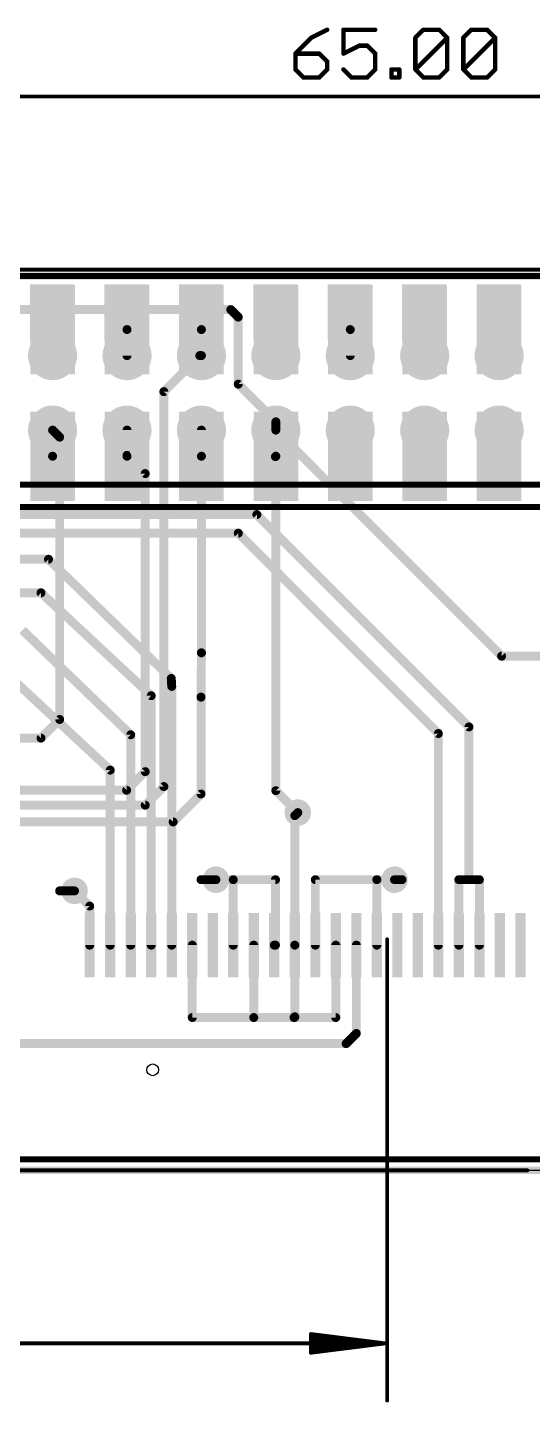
# Model space of a CAD drawing. Extents: x -10.9 to 75.6, y -7.9 to 39.
# Drawn here: x 20.24 to 37.48, y -7.92 to 38.95 of the extents above; entities that cross this region are included whole.
import ezdxf

# ---------------------------------------------------------------- set-up
doc = ezdxf.new("R2010")
doc.units = 0
for name, color, linetype in [('1', 12, 'CONTINUOUS'), ('16', 132, 'CONTINUOUS'), ('17', 110, 'CONTINUOUS'), ('18', 110, 'CONTINUOUS'), ('20', 53, 'CONTINUOUS'), ('21', 40, 'CONTINUOUS'), ('22', 6, 'CONTINUOUS'), ('23', 53, 'CONTINUOUS'), ('32', 253, 'CONTINUOUS'), ('47', 253, 'CONTINUOUS')]:
    doc.layers.add(name, color=color, linetype=linetype)

# ---------------------------------------------------------------- blocks, each defined once
blk = doc.blocks.new('RECT')
blk.add_solid([(-0.5, -0.5), (0.5, -0.5), (-0.5, 0.5), (0.5, 0.5)])
blk = doc.blocks.new('ROUNDP')
at = {"const_width": 0.5}
blk.add_lwpolyline([(0, -0.25, 1), (0, 0.25, 1), (0, -0.25)], format="xyb", dxfattribs=at)
blk = doc.blocks.new('ROUNDV')
at = {"const_width": 0.5}
blk.add_lwpolyline([(0, -0.25, 1), (0, 0.25, 1), (0, -0.25)], format="xyb", dxfattribs=at)

msp = doc.modelspace()

# ---------------------------------------------------------------- linework, layer by layer
at = {"layer": '1'}
for points, const_width in [([(65.278, 30.48), (0, 30.48)], 0.254), ([(7.747, 29.337), (27.178, 29.337)], 0.3048), ([(27.178, 29.337), (27.432, 29.083)], 0.3048), ([(27.432, 29.083), (27.432, 26.797)], 0.3048), ([(24.892, 26.543), (26.119, 27.77)], 0.3048), ([(26.119, 27.77), (26.1754, 27.77)], 0.3048), ([(27.432, 26.797), (28.7154, 25.5136)], 0.3048), ([(24.892, 13.081), (24.892, 26.543)], 0.3048), ([(21.336, 24.9894), (21.0954, 25.23)], 0.3048), ([(23.6354, 24.3706), (23.6354, 25.23)], 0.3048), ([(26.1754, 17.6396), (26.1754, 25.23)], 0.3048), ([(28.7154, 25.5136), (28.7154, 25.23)], 0.3048), ([(36.4194, 17.526), (28.7154, 25.23)], 0.3048), ([(28.7154, 25.23), (28.7154, 12.9406)], 0.3048), ([(21.336, 15.367), (21.336, 24.9894)], 0.3048), ([(24.257, 23.749), (23.6354, 24.3706)], 0.3048), ([(24.257, 13.589), (24.257, 23.749)], 0.3048), ([(26.162, 16.129), (26.1754, 17.6396)], 0.3048), ([(54.356, 17.526), (36.4194, 17.526)], 0.3048), ([(26.162, 12.827), (26.162, 16.129)], 0.3048), ([(20.701, 14.732), (21.336, 15.367)], 0.3048), ([(4.908, 14.732), (20.701, 14.732)], 0.3048), ([(23.622, 12.954), (24.257, 13.589)], 0.3048), ([(24.257, 12.446), (24.892, 13.081)], 0.3048), ([(15.748, 12.954), (23.622, 12.954)], 0.3048), ([(25.2095, 11.8745), (26.162, 12.827)], 0.3048), ([(28.7154, 12.9406), (29.464, 12.192)], 0.3048), ([(13.894, 12.446), (24.257, 12.446)], 0.3048), ([(4.5905, 11.8745), (25.2095, 11.8745)], 0.3048), ([(26.67, 9.906), (26.162, 9.906)], 0.3048), ([(32.766, 9.906), (33.02, 9.906)], 0.3048), ([(21.844, 9.525), (21.336, 9.525)], 0.3048), ([(0, 0), (65.278, 0)], 0.254)]:
    msp.add_lwpolyline(points, dxfattribs=dict(at, const_width=const_width))
at = {"layer": '1', "const_width": 0.1524}
for points in [[(27.2319, 29.3909, 1), (27.1241, 29.2831)], [(27.178, 29.2608, 1), (27.178, 29.4132)], [(27.5082, 29.083, 1), (27.3558, 29.083)], [(27.3781, 29.0291, 1), (27.4859, 29.1369)], [(26.119, 27.8462, 1), (26.119, 27.6938)], [(26.1729, 27.7161, 1), (26.0651, 27.8239)], [(26.1754, 27.6938, 1), (26.1754, 27.8462)], [(27.4859, 26.8509, 1), (27.3781, 26.7431)], [(27.3558, 26.797, 1), (27.5082, 26.797)], [(24.9682, 26.543, 1), (24.8158, 26.543)], [(24.8381, 26.5969, 1), (24.9459, 26.4891)], [(21.1493, 25.2839, 1), (21.0415, 25.1761)], [(23.7116, 25.23, 1), (23.5592, 25.23)], [(26.2516, 25.23, 1), (26.0992, 25.23)], [(28.7916, 25.5136, 1), (28.6392, 25.5136)], [(28.7693, 25.2839, 1), (28.6615, 25.1761)], [(28.7916, 25.23, 1), (28.6392, 25.23)], [(28.6615, 25.4597, 1), (28.7693, 25.5675)], [(21.4122, 24.9894, 1), (21.2598, 24.9894)], [(21.2821, 24.9355, 1), (21.3899, 25.0433)], [(28.6392, 25.23, 1), (28.7916, 25.23)], [(23.6893, 24.4245, 1), (23.5815, 24.3167)], [(23.5592, 24.3706, 1), (23.7116, 24.3706)], [(24.3332, 23.749, 1), (24.1808, 23.749)], [(24.2031, 23.6951, 1), (24.3109, 23.8029)], [(26.2516, 17.6389, 1), (26.0992, 17.6403)], [(26.0992, 17.6396, 1), (26.2516, 17.6396)], [(36.4194, 17.6022, 1), (36.4194, 17.4498)], [(36.3655, 17.4721, 1), (36.4733, 17.5799)], [(26.2382, 16.129, 1), (26.0858, 16.129)], [(26.0858, 16.1297, 1), (26.2382, 16.1283)], [(21.3899, 15.3131, 1), (21.2821, 15.4209)], [(21.2598, 15.367, 1), (21.4122, 15.367)], [(20.6471, 14.7859, 1), (20.7549, 14.6781)], [(20.701, 14.6558, 1), (20.701, 14.8082)], [(24.1808, 13.589, 1), (24.3332, 13.589)], [(24.3109, 13.5351, 1), (24.2031, 13.6429)], [(24.8158, 13.081, 1), (24.9682, 13.081)], [(24.9459, 13.0271, 1), (24.8381, 13.1349)], [(23.5681, 13.0079, 1), (23.6759, 12.9001)], [(23.622, 12.8778, 1), (23.622, 13.0302)], [(26.0858, 12.827, 1), (26.2382, 12.827)], [(26.2159, 12.7731, 1), (26.1081, 12.8809)], [(28.7693, 12.9945, 1), (28.6615, 12.8867)], [(28.6392, 12.9406, 1), (28.7916, 12.9406)], [(24.2031, 12.4999, 1), (24.3109, 12.3921)], [(24.257, 12.3698, 1), (24.257, 12.5222)], [(29.4101, 12.1381, 1), (29.5179, 12.2459)], [(25.1556, 11.9284, 1), (25.2634, 11.8206)], [(25.2095, 11.7983, 1), (25.2095, 11.9507)], [(26.162, 9.9822, 1), (26.162, 9.8298)], [(26.67, 9.8298, 1), (26.67, 9.9822)], [(32.766, 9.9822, 1), (32.766, 9.8298)], [(33.02, 9.8298, 1), (33.02, 9.9822)], [(21.336, 9.6012, 1), (21.336, 9.4488)], [(21.844, 9.4488, 1), (21.844, 9.6012)]]:
    msp.add_lwpolyline(points, format="xyb", dxfattribs=at)
at = {"layer": '16', "const_width": 0.3048}
for points in [[(23.635, 28.6574), (23.6354, 28.657)], [(23.6354, 28.657), (23.6354, 27.77)], [(26.175, 28.6574), (26.1754, 28.657)], [(26.1754, 28.657), (26.1754, 27.77)], [(31.255, 28.6574), (31.2554, 28.657)], [(31.2554, 28.657), (31.2554, 27.77)], [(21.0954, 24.3398), (21.0954, 25.23)], [(23.6354, 24.3398), (23.6354, 25.23)], [(26.1754, 24.3398), (26.1754, 25.23)], [(28.7154, 24.3398), (28.7154, 25.23)], [(21.095, 24.3394), (21.0954, 24.3398)], [(23.635, 24.3394), (23.6354, 24.3398)], [(26.175, 24.3394), (26.1754, 24.3398)], [(28.702, 24.3264), (28.715, 24.3394)], [(28.715, 24.3394), (28.7154, 24.3398)], [(15.113, 22.352), (28.067, 22.352)], [(28.067, 22.352), (35.306, 15.113)], [(14.478, 21.717), (27.432, 21.717)], [(27.432, 21.717), (34.262, 14.887)], [(20.955, 20.828), (17.018, 20.828)], [(25.146, 16.764), (20.955, 20.828)], [(20.701, 19.685), (17.018, 19.685)], [(24.462, 16.178), (20.701, 19.685)], [(23.762, 14.846), (20.066, 18.415)], [(19.431, 17.018), (23.062, 13.641)], [(25.162, 16.494), (25.146, 16.764)], [(25.162, 7.674), (25.162, 16.494)], [(24.462, 7.674), (24.462, 16.178)], [(23.762, 7.674), (23.762, 14.846)], [(34.262, 14.887), (34.262, 7.674)], [(35.306, 15.113), (35.306, 9.906)], [(23.062, 13.641), (23.062, 7.674)], [(29.464, 12.192), (29.362, 12.09)], [(29.362, 12.09), (29.362, 7.674)], [(27.262, 9.906), (26.67, 9.906)], [(27.262, 7.674), (27.262, 9.906)], [(27.262, 9.906), (28.702, 9.906)], [(28.702, 9.906), (28.702, 7.674)], [(30.062, 9.906), (30.062, 7.674)], [(30.062, 9.906), (32.162, 9.906)], [(32.162, 9.906), (32.162, 7.674)], [(32.162, 9.906), (32.766, 9.906)], [(34.962, 7.674), (34.962, 9.906)], [(34.962, 9.906), (35.306, 9.906)], [(35.306, 9.906), (35.662, 9.906)], [(35.662, 9.906), (35.662, 7.674)], [(22.362, 9.007), (21.844, 9.525)], [(22.362, 7.674), (22.362, 9.007)], [(25.862, 7.674), (25.862, 5.207)], [(27.962, 5.207), (27.962, 7.674)], [(28.702, 7.674), (28.662, 7.674)], [(29.362, 5.232), (29.362, 7.674)], [(30.762, 5.207), (30.762, 7.674)], [(31.462, 4.665), (31.462, 7.674)], [(25.862, 5.207), (27.962, 5.207)], [(27.962, 5.207), (29.337, 5.207)], [(29.337, 5.207), (30.762, 5.207)], [(31.115, 4.318), (31.462, 4.665)], [(16.002, 4.318), (31.115, 4.318)]]:
    msp.add_lwpolyline(points, dxfattribs=at)
at = {"layer": '16'}
for points, const_width in [([(23.6889, 28.7113, 1), (23.5811, 28.6035)], 0.1524), ([(23.7116, 28.657, 1), (23.5592, 28.657)], 0.1524), ([(23.5815, 28.6031, 1), (23.6893, 28.7109)], 0.1524), ([(26.2289, 28.7113, 1), (26.1211, 28.6035)], 0.1524), ([(26.2516, 28.657, 1), (26.0992, 28.657)], 0.1524), ([(26.1215, 28.6031, 1), (26.2293, 28.7109)], 0.1524), ([(31.3089, 28.7113, 1), (31.2011, 28.6035)], 0.1524), ([(31.3316, 28.657, 1), (31.1792, 28.657)], 0.1524), ([(31.2015, 28.6031, 1), (31.3093, 28.7109)], 0.1524), ([(23.5592, 27.77, 1), (23.7116, 27.77)], 0.1524), ([(26.0992, 27.77, 1), (26.2516, 27.77)], 0.1524), ([(31.1792, 27.77, 1), (31.3316, 27.77)], 0.1524), ([(21.1716, 25.23, 1), (21.0192, 25.23)], 0.1524), ([(23.7116, 25.23, 1), (23.5592, 25.23)], 0.1524), ([(26.2516, 25.23, 1), (26.0992, 25.23)], 0.1524), ([(28.7916, 25.23, 1), (28.6392, 25.23)], 0.1524), ([(21.0411, 24.3933, 1), (21.1489, 24.2855)], 0.1524), ([(21.0192, 24.3398, 1), (21.1716, 24.3398)], 0.1524), ([(21.1493, 24.2859, 1), (21.0415, 24.3937)], 0.1524), ([(23.5811, 24.3933, 1), (23.6889, 24.2855)], 0.1524), ([(23.5592, 24.3398, 1), (23.7116, 24.3398)], 0.1524), ([(23.6893, 24.2859, 1), (23.5815, 24.3937)], 0.1524), ([(26.1211, 24.3933, 1), (26.2289, 24.2855)], 0.1524), ([(26.0992, 24.3398, 1), (26.2516, 24.3398)], 0.1524), ([(26.2293, 24.2859, 1), (26.1215, 24.3937)], 0.1524), ([(28.6481, 24.3803, 1), (28.7559, 24.2725)], 0.1524), ([(28.6611, 24.3933, 1), (28.7689, 24.2855)], 0.1524), ([(28.6392, 24.3398, 1), (28.7916, 24.3398)], 0.1524), ([(28.7689, 24.2855, 1), (28.6611, 24.3933)], 0.1524), ([(28.7693, 24.2859, 1), (28.6615, 24.3937)], 0.1524), ([(28.1209, 22.4059, 1), (28.0131, 22.2981)], 0.1524), ([(28.067, 22.2758, 1), (28.067, 22.4282)], 0.1524), ([(27.4859, 21.7709, 1), (27.3781, 21.6631)], 0.1524), ([(27.432, 21.6408, 1), (27.432, 21.7932)], 0.1524), ([(21.008, 20.8827, 1), (20.902, 20.7733)], 0.1524), ([(20.955, 20.7518, 1), (20.955, 20.9042)], 0.1524), ([(20.753, 19.7407, 1), (20.649, 19.6293)], 0.1524), ([(20.701, 19.6088, 1), (20.701, 19.7612)], 0.1524), ([(25.2221, 16.7685, 1), (25.0699, 16.7595)], 0.1524), ([(25.093, 16.7093, 1), (25.199, 16.8187)], 0.1524), ([(25.2382, 16.494, 1), (25.0858, 16.494)], 0.1524), ([(25.0859, 16.4895, 1), (25.2381, 16.4985)], 0.1524), ([(24.5382, 16.178, 1), (24.3858, 16.178)], 0.1524), ([(24.41, 16.1223, 1), (24.514, 16.2337)], 0.1524), ([(23.8382, 14.846, 1), (23.6858, 14.846)], 0.1524), ([(34.3382, 14.887, 1), (34.1858, 14.887)], 0.1524), ([(34.2081, 14.8331, 1), (34.3159, 14.9409)], 0.1524), ([(35.3822, 15.113, 1), (35.2298, 15.113)], 0.1524), ([(35.2521, 15.0591, 1), (35.3599, 15.1669)], 0.1524), ([(23.7091, 14.7912, 1), (23.8149, 14.9008)], 0.1524), ([(23.1382, 13.641, 1), (22.9858, 13.641)], 0.1524), ([(23.0101, 13.5852, 1), (23.1139, 13.6968)], 0.1524), ([(29.4382, 12.09, 1), (29.2858, 12.09)], 0.1524), ([(29.3081, 12.1439, 1), (29.4159, 12.0361)], 0.1524), ([(29.5179, 12.1381, 1), (29.4101, 12.2459)], 0.1524), ([(26.67, 9.9822, 1), (26.67, 9.8298)], 0.1524), ([(27.3382, 9.906, 1), (27.1858, 9.906)], 0.1524), ([(27.262, 9.9822, 1), (27.262, 9.8298)], 0.1524), ([(27.262, 9.8298, 1), (27.262, 9.9822)], 0.1524), ([(28.7782, 9.906, 1), (28.6258, 9.906)], 0.1524), ([(28.702, 9.8298, 1), (28.702, 9.9822)], 0.1524), ([(30.1382, 9.906, 1), (29.9858, 9.906)], 0.1524), ([(30.062, 9.9822, 1), (30.062, 9.8298)], 0.1524), ([(32.2382, 9.906, 1), (32.0858, 9.906)], 0.1524), ([(32.162, 9.9822, 1), (32.162, 9.8298)], 0.1524), ([(32.162, 9.8298, 1), (32.162, 9.9822)], 0.1524), ([(32.766, 9.8298, 1), (32.766, 9.9822)], 0.1524), ([(35.0382, 9.906, 1), (34.8858, 9.906)], 0.1524), ([(34.962, 9.9822, 1), (34.962, 9.8298)], 0.1524), ([(35.306, 9.9822, 1), (35.306, 9.8298)], 0.1524), ([(35.2298, 9.906, 1), (35.3822, 9.906)], 0.1524), ([(35.306, 9.8298, 1), (35.306, 9.9822)], 0.1524), ([(35.7382, 9.906, 1), (35.5858, 9.906)], 0.1524), ([(35.662, 9.8298, 1), (35.662, 9.9822)], 0.1524), ([(21.8979, 9.5789, 1), (21.7901, 9.4711)], 0.1524), ([(22.4382, 9.007, 1), (22.2858, 9.007)], 0.1524), ([(22.3081, 8.9531, 1), (22.4159, 9.0609)], 0.1524), ([(22.2858, 7.674, 1), (22.4382, 7.674)], 0.1524), ([(22.9858, 7.674, 1), (23.1382, 7.674)], 0.1524), ([(23.6858, 7.674, 1), (23.8382, 7.674)], 0.1524), ([(24.3858, 7.674, 1), (24.5382, 7.674)], 0.1524), ([(25.0858, 7.674, 1), (25.2382, 7.674)], 0.1524), ([(25.9382, 7.674, 1), (25.7858, 7.674)], 0.1524), ([(27.1858, 7.674, 1), (27.3382, 7.674)], 0.1524), ([(28.0382, 7.674, 1), (27.8858, 7.674)], 0.1524), ([(28.662, 7.7502, 1), (28.662, 7.5978)], 0.1524), ([(28.6258, 7.674, 1), (28.7782, 7.674)], 0.1524), ([(28.702, 7.5978, 1), (28.702, 7.7502)], 0.1524), ([(29.4382, 7.674, 1), (29.2858, 7.674)], 0.1524), ([(29.2858, 7.674, 1), (29.4382, 7.674)], 0.1524), ([(29.9858, 7.674, 1), (30.1382, 7.674)], 0.1524), ([(30.8382, 7.674, 1), (30.6858, 7.674)], 0.1524), ([(31.5382, 7.674, 1), (31.3858, 7.674)], 0.1524), ([(32.0858, 7.674, 1), (32.2382, 7.674)], 0.1524), ([(34.1858, 7.674, 1), (34.3382, 7.674)], 0.1524), ([(34.8858, 7.674, 1), (35.0382, 7.674)], 0.1524), ([(35.5858, 7.674, 1), (35.7382, 7.674)], 0.1524), ([(25.862, 5.2832, 1), (25.862, 5.1308)], 0.1524), ([(25.7858, 5.207, 1), (25.9382, 5.207)], 0.1524), ([(27.962, 5.2832, 1), (27.962, 5.1308)], 0.1524), ([(27.8858, 5.207, 1), (28.0382, 5.207)], 0.1524), ([(27.962, 5.1308, 1), (27.962, 5.2832)], 0.1524), ([(29.337, 5.207, 0.4142), (29.362, 5.232)], 0.3048), ([(29.337, 5.2832, 1), (29.337, 5.1308)], 0.1524), ([(29.337, 5.2832, 1), (29.337, 5.1308)], 0.1524), ([(29.4382, 5.232, 1), (29.2858, 5.232)], 0.1524), ([(29.2858, 5.232, 1), (29.4382, 5.232)], 0.1524), ([(29.337, 5.1308, 1), (29.337, 5.2832)], 0.1524), ([(30.6858, 5.207, 1), (30.8382, 5.207)], 0.1524), ([(30.762, 5.1308, 1), (30.762, 5.2832)], 0.1524), ([(31.3858, 4.665, 1), (31.5382, 4.665)], 0.1524), ([(31.5159, 4.6111, 1), (31.4081, 4.7189)], 0.1524), ([(31.0611, 4.3719, 1), (31.1689, 4.2641)], 0.1524), ([(31.115, 4.2418, 1), (31.115, 4.3942)], 0.1524)]:
    msp.add_lwpolyline(points, format="xyb", dxfattribs=dict(at, const_width=const_width))
at = {"layer": '20'}
for p, q in [((62.0254, 30.6604), (3.0254, 30.6604)), ((3.0254, 0), (62.0254, 0))]:
    msp.add_line(p, q, dxfattribs=at)
msp.add_circle((24.512, 3.424), 0.2, dxfattribs=at)
at = {"layer": '21', "const_width": 0.2032}
for points in [[(15.262, 23.374), (49.762, 23.374)], [(49.762, 0.374), (15.262, 0.374)]]:
    msp.add_lwpolyline(points, dxfattribs=at)
at = {"layer": '22', "const_width": 0.2032}
for points in [[(57.9374, 30.48), (9.6774, 30.48)], [(7.1374, 22.606), (57.9374, 22.606)]]:
    msp.add_lwpolyline(points, dxfattribs=at)
at = {"layer": '23'}
msp.add_point((32.512, 7.874), dxfattribs=at)
at = {"layer": '47'}
for points, const_width in [([(30.4699, 38.8777), (29.9275, 38.6065)], 0.1524), ([(32.107, 38.8777), (31.0224, 38.8777)], 0.1524), ([(31.0224, 38.8777), (31.0224, 38.0642)], 0.1524), ([(33.4781, 38.6065), (33.7493, 38.8777)], 0.1524), ([(33.7493, 38.8777), (34.2916, 38.8777)], 0.1524), ([(34.2916, 38.8777), (34.5628, 38.6065)], 0.1524), ([(35.1152, 38.6065), (35.3864, 38.8777)], 0.1524), ([(35.3864, 38.8777), (35.9287, 38.8777)], 0.1524), ([(35.9287, 38.8777), (36.1999, 38.6065)], 0.1524), ([(29.9275, 38.6065), (29.3852, 38.0642)], 0.1524), ([(33.4781, 37.5219), (33.4781, 38.6065)], 0.1524), ([(33.4781, 37.5219), (34.5628, 38.6065)], 0.1524), ([(34.5628, 38.6065), (34.5628, 37.5219)], 0.1524), ([(35.1152, 37.5219), (35.1152, 38.6065)], 0.1524), ([(35.1152, 37.5219), (36.1999, 38.6065)], 0.1524), ([(36.1999, 38.6065), (36.1999, 37.5219)], 0.1524), ([(29.3852, 38.0642), (29.3852, 37.5219)], 0.1524), ([(30.1987, 38.0642), (29.3852, 38.0642)], 0.1524), ([(30.4699, 37.793), (30.1987, 38.0642)], 0.1524), ([(31.0224, 38.0642), (31.5647, 38.3354)], 0.1524), ([(31.5647, 38.3354), (31.8359, 38.3354)], 0.1524), ([(31.8359, 38.3354), (32.107, 38.0642)], 0.1524), ([(32.107, 38.0642), (32.107, 37.5219)], 0.1524), ([(29.3852, 37.5219), (29.6564, 37.2507)], 0.1524), ([(30.1987, 37.2507), (30.4699, 37.5219)], 0.1524), ([(30.4699, 37.5219), (30.4699, 37.793)], 0.1524), ([(31.2935, 37.2507), (31.0224, 37.5219)], 0.1524), ([(32.107, 37.5219), (31.8359, 37.2507)], 0.1524), ([(32.6595, 37.2507), (32.6595, 37.5219)], 0.1524), ([(32.6595, 37.5219), (32.9307, 37.5219)], 0.1524), ([(32.9307, 37.5219), (32.9307, 37.2507)], 0.1524), ([(33.7493, 37.2507), (33.4781, 37.5219)], 0.1524), ([(34.5628, 37.5219), (34.2916, 37.2507)], 0.1524), ([(35.3864, 37.2507), (35.1152, 37.5219)], 0.1524), ([(36.1999, 37.5219), (35.9287, 37.2507)], 0.1524), ([(29.6564, 37.2507), (30.1987, 37.2507)], 0.1524), ([(31.8359, 37.2507), (31.2935, 37.2507)], 0.1524), ([(32.9307, 37.2507), (32.6595, 37.2507)], 0.1524), ([(34.2916, 37.2507), (33.7493, 37.2507)], 0.1524), ([(35.9287, 37.2507), (35.3864, 37.2507)], 0.1524), ([(0.065, 36.6), (64.935, 36.6)], 0.13), ([(38, 30.7), (-10.45, 30.7)], 0.13), ([(32.512, 7.874), (32.512, -7.85)], 0.13), ([(37.3, 0), (-10.45, 0)], 0.13), ([(32.447, -5.9), (29.912, -5.5808)], 0.13), ([(29.912, -5.5808), (29.912, -6.2192)], 0.13), ([(32.447, -5.9), (29.912, -5.64)], 0.13), ([(0.065, -5.9), (32.447, -5.9)], 0.13), ([(32.447, -5.9), (29.912, -5.77)], 0.13), ([(29.912, -6.2192), (32.447, -5.9)], 0.13), ([(29.912, -6.03), (32.447, -5.9)], 0.13), ([(29.912, -6.16), (32.447, -5.9)], 0.13)]:
    msp.add_lwpolyline(points, dxfattribs=dict(at, const_width=const_width))
for points, const_width in [([(30.4869, 38.8436, 1), (30.4528, 38.9118)], 0.0762), ([(31.0224, 38.9158, 1), (31.0224, 38.8396)], 0.0762), ([(31.0605, 38.8777, 1), (30.9843, 38.8777)], 0.0762), ([(32.107, 38.8396, 1), (32.107, 38.9158)], 0.0762), ([(33.7493, 38.9158, 1), (33.7493, 38.8396)], 0.0762), ([(33.7762, 38.8507, 1), (33.7223, 38.9046)], 0.0762), ([(34.3185, 38.9046, 1), (34.2646, 38.8507)], 0.0762), ([(34.2916, 38.8396, 1), (34.2916, 38.9158)], 0.0762), ([(35.3864, 38.9158, 1), (35.3864, 38.8396)], 0.0762), ([(35.4134, 38.8507, 1), (35.3595, 38.9046)], 0.0762), ([(35.9557, 38.9046, 1), (35.9018, 38.8507)], 0.0762), ([(35.9287, 38.8396, 1), (35.9287, 38.9158)], 0.0762), ([(29.9105, 38.6406, 1), (29.9446, 38.5724)], 0.0762), ([(29.9545, 38.5796, 1), (29.9006, 38.6335)], 0.0762), ([(33.4511, 38.6335, 1), (33.505, 38.5796)], 0.0762), ([(33.5162, 38.6065, 1), (33.44, 38.6065)], 0.0762), ([(34.6009, 38.6065, 1), (34.5247, 38.6065)], 0.0762), ([(34.5897, 38.5796, 1), (34.5358, 38.6335)], 0.0762), ([(34.5358, 38.5796, 1), (34.5897, 38.6335)], 0.0762), ([(35.1533, 38.6065, 1), (35.0771, 38.6065)], 0.0762), ([(35.0883, 38.6335, 1), (35.1422, 38.5796)], 0.0762), ([(36.238, 38.6065, 1), (36.1618, 38.6065)], 0.0762), ([(36.2268, 38.5796, 1), (36.173, 38.6335)], 0.0762), ([(36.173, 38.5796, 1), (36.2268, 38.6335)], 0.0762), ([(29.4233, 38.0642, 1), (29.3471, 38.0642)], 0.0762), ([(29.3852, 38.1023, 1), (29.3852, 38.0261)], 0.0762), ([(29.3583, 38.0911, 1), (29.4121, 38.0373)], 0.0762), ([(30.2256, 38.0911, 1), (30.1718, 38.0373)], 0.0762), ([(30.1987, 38.0261, 1), (30.1987, 38.1023)], 0.0762), ([(31.0053, 38.0983, 1), (31.0394, 38.0301)], 0.0762), ([(30.9843, 38.0642, 1), (31.0605, 38.0642)], 0.0762), ([(31.5647, 38.3735, 1), (31.5647, 38.2973)], 0.0762), ([(31.5817, 38.3013, 1), (31.5476, 38.3694)], 0.0762), ([(31.8628, 38.3623, 1), (31.8089, 38.3084)], 0.0762), ([(31.8359, 38.2973, 1), (31.8359, 38.3735)], 0.0762), ([(32.1451, 38.0642, 1), (32.0689, 38.0642)], 0.0762), ([(32.0801, 38.0373, 1), (32.134, 38.0911)], 0.0762), ([(29.4121, 37.5488, 1), (29.3583, 37.4949)], 0.0762), ([(29.3471, 37.5219, 1), (29.4233, 37.5219)], 0.0762), ([(30.508, 37.793, 1), (30.4318, 37.793)], 0.0762), ([(30.4318, 37.5219, 1), (30.508, 37.5219)], 0.0762), ([(30.4429, 37.7661, 1), (30.4968, 37.82)], 0.0762), ([(30.4968, 37.4949, 1), (30.4429, 37.5488)], 0.0762), ([(31.0493, 37.5488, 1), (30.9954, 37.4949)], 0.0762), ([(32.0689, 37.5219, 1), (32.1451, 37.5219)], 0.0762), ([(32.134, 37.4949, 1), (32.0801, 37.5488)], 0.0762), ([(32.6976, 37.5219, 1), (32.6214, 37.5219)], 0.0762), ([(32.6595, 37.56, 1), (32.6595, 37.4838)], 0.0762), ([(32.9688, 37.5219, 1), (32.8926, 37.5219)], 0.0762), ([(32.9307, 37.4838, 1), (32.9307, 37.56)], 0.0762), ([(33.505, 37.5488, 1), (33.4511, 37.4949)], 0.0762), ([(33.4511, 37.5488, 1), (33.505, 37.4949)], 0.0762), ([(33.44, 37.5219, 1), (33.5162, 37.5219)], 0.0762), ([(34.5247, 37.5219, 1), (34.6009, 37.5219)], 0.0762), ([(34.5897, 37.4949, 1), (34.5358, 37.5488)], 0.0762), ([(35.1422, 37.5488, 1), (35.0883, 37.4949)], 0.0762), ([(35.0883, 37.5488, 1), (35.1422, 37.4949)], 0.0762), ([(35.0771, 37.5219, 1), (35.1533, 37.5219)], 0.0762), ([(36.1618, 37.5219, 1), (36.238, 37.5219)], 0.0762), ([(36.2268, 37.4949, 1), (36.173, 37.5488)], 0.0762), ([(29.6564, 37.2888, 1), (29.6564, 37.2126)], 0.0762), ([(29.6294, 37.2238, 1), (29.6833, 37.2776)], 0.0762), ([(30.1718, 37.2776, 1), (30.2256, 37.2238)], 0.0762), ([(30.1987, 37.2126, 1), (30.1987, 37.2888)], 0.0762), ([(31.2935, 37.2888, 1), (31.2935, 37.2126)], 0.0762), ([(31.2666, 37.2238, 1), (31.3205, 37.2776)], 0.0762), ([(31.8089, 37.2776, 1), (31.8628, 37.2238)], 0.0762), ([(31.8359, 37.2126, 1), (31.8359, 37.2888)], 0.0762), ([(32.6595, 37.2888, 1), (32.6595, 37.2126)], 0.0762), ([(32.6214, 37.2507, 1), (32.6976, 37.2507)], 0.0762), ([(32.8926, 37.2507, 1), (32.9688, 37.2507)], 0.0762), ([(32.9307, 37.2126, 1), (32.9307, 37.2888)], 0.0762), ([(33.7493, 37.2888, 1), (33.7493, 37.2126)], 0.0762), ([(33.7223, 37.2238, 1), (33.7762, 37.2776)], 0.0762), ([(34.2646, 37.2776, 1), (34.3185, 37.2238)], 0.0762), ([(34.2916, 37.2126, 1), (34.2916, 37.2888)], 0.0762), ([(35.3864, 37.2888, 1), (35.3864, 37.2126)], 0.0762), ([(35.3595, 37.2238, 1), (35.4134, 37.2776)], 0.0762), ([(35.9018, 37.2776, 1), (35.9557, 37.2238)], 0.0762), ([(35.9287, 37.2126, 1), (35.9287, 37.2888)], 0.0762), ([(32.5445, 7.874, 1), (32.4795, 7.874)], 0.065), ([(37.3, -0.0325, 1), (37.3, 0.0325)], 0.065), ([(29.9161, -5.5485, 1), (29.9079, -5.613)], 0.065), ([(29.9445, -5.5808, 1), (29.8795, -5.5808)], 0.065), ([(29.9153, -5.6077, 1), (29.9087, -5.6723)], 0.065), ([(29.9137, -5.7375, 1), (29.9103, -5.8025)], 0.065), ([(29.9103, -5.9975, 1), (29.9137, -6.0625)], 0.065), ([(32.4511, -5.9322, 1), (32.4429, -5.8678)], 0.065), ([(32.4429, -5.9322, 1), (32.4511, -5.8678)], 0.065), ([(32.4503, -5.9323, 1), (32.4437, -5.8677)], 0.065), ([(32.4437, -5.9323, 1), (32.4503, -5.8677)], 0.065), ([(32.4453, -5.9325, 1), (32.4487, -5.8675)], 0.065), ([(32.4487, -5.9325, 1), (32.4453, -5.8675)], 0.065), ([(32.447, -5.9325, 1), (32.447, -5.8675)], 0.065), ([(29.9087, -6.1277, 1), (29.9153, -6.1923)], 0.065), ([(29.9079, -6.187, 1), (29.9161, -6.2515)], 0.065), ([(29.8795, -6.2192, 1), (29.9445, -6.2192)], 0.065), ([(32.4795, -7.85, 1), (32.5445, -7.85)], 0.065)]:
    msp.add_lwpolyline(points, format="xyb", dxfattribs=dict(at, const_width=const_width))

# ---------------------------------------------------------------- block references
at = {"layer": '16'}
for p, xscale, yscale, rotation in [((21.095, 28.6574), 3.048, 1.524, 270), ((23.635, 28.6574), 3.048, 1.524, 270), ((26.175, 28.6574), 3.048, 1.524, 270), ((28.715, 28.6574), 3.048, 1.524, 270), ((31.255, 28.6574), 3.048, 1.524, 270), ((33.795, 28.6574), 3.048, 1.524, 270), ((36.335, 28.6574), 3.048, 1.524, 270), ((21.095, 24.3394), 3.048, 1.524, 90), ((23.635, 24.3394), 3.048, 1.524, 90), ((26.175, 24.3394), 3.048, 1.524, 90), ((28.715, 24.3394), 3.048, 1.524, 90), ((31.255, 24.3394), 3.048, 1.524, 90), ((33.795, 24.3394), 3.048, 1.524, 90), ((36.335, 24.3394), 3.048, 1.524, 90), ((22.362, 7.674), 2.2, 0.35, 90), ((23.062, 7.674), 2.2, 0.35, 90), ((23.762, 7.674), 2.2, 0.35, 90), ((24.462, 7.674), 2.2, 0.35, 90), ((25.162, 7.674), 2.2, 0.35, 90), ((25.862, 7.674), 2.2, 0.35, 90), ((26.562, 7.674), 2.2, 0.35, 90), ((27.262, 7.674), 2.2, 0.35, 90), ((27.962, 7.674), 2.2, 0.35, 90), ((28.662, 7.674), 2.2, 0.35, 90), ((29.362, 7.674), 2.2, 0.35, 90), ((30.062, 7.674), 2.2, 0.35, 90), ((30.762, 7.674), 2.2, 0.35, 90), ((31.462, 7.674), 2.2, 0.35, 90), ((32.162, 7.674), 2.2, 0.35, 90), ((32.862, 7.674), 2.2, 0.35, 90), ((33.562, 7.674), 2.2, 0.35, 90), ((34.262, 7.674), 2.2, 0.35, 90), ((34.962, 7.674), 2.2, 0.35, 90), ((35.662, 7.674), 2.2, 0.35, 90), ((36.362, 7.674), 2.2, 0.35, 90), ((37.062, 7.674), 2.2, 0.35, 90)]:
    msp.add_blockref('RECT', p, dxfattribs=dict(at, xscale=xscale, yscale=yscale, rotation=rotation))
at = {"layer": '17', "xscale": 1.6764, "yscale": 1.6764}
for p in [(21.0954, 27.77), (21.0954, 27.77), (23.6354, 27.77), (23.6354, 27.77), (26.1754, 27.77), (26.1754, 27.77), (28.7154, 27.77), (28.7154, 27.77), (31.2554, 27.77), (31.2554, 27.77), (33.7954, 27.77), (33.7954, 27.77), (36.3354, 27.77), (36.3354, 27.77), (21.0954, 25.23), (21.0954, 25.23), (23.6354, 25.23), (23.6354, 25.23), (26.1754, 25.23), (26.1754, 25.23), (28.7154, 25.23), (28.7154, 25.23), (31.2554, 25.23), (31.2554, 25.23), (33.7954, 25.23), (33.7954, 25.23), (36.3354, 25.23), (36.3354, 25.23)]:
    msp.add_blockref('ROUNDP', p, dxfattribs=at)
at = {"layer": '18', "xscale": 0.9064, "yscale": 0.9064}
for p in [(29.464, 12.192), (29.464, 12.192), (26.67, 9.906), (26.67, 9.906), (32.766, 9.906), (32.766, 9.906), (21.844, 9.525), (21.844, 9.525)]:
    msp.add_blockref('ROUNDV', p, dxfattribs=at)
at = {"layer": '32', "xscale": 1.5, "yscale": 1.9}
for p in [(21.0754, 29.25), (23.6154, 29.25), (26.1554, 29.25), (28.6954, 29.25), (31.2354, 29.25), (33.7754, 29.25), (36.3154, 29.25)]:
    msp.add_blockref('RECT', p, dxfattribs=at)
at = {"layer": '32'}
for p, xscale, yscale, rotation in [((21.0954, 23.8), 1.5, 1.9, 180), ((23.6354, 23.8), 1.5, 1.9, 180), ((26.1754, 23.8), 1.5, 1.9, 180), ((28.7154, 23.8), 1.5, 1.9, 180), ((31.2554, 23.8), 1.5, 1.9, 180), ((33.7954, 23.8), 1.5, 1.9, 180), ((36.3354, 23.8), 1.5, 1.9, 180), ((22.362, 7.674), 2.2, 0.35, 90), ((23.062, 7.674), 2.2, 0.35, 90), ((23.762, 7.674), 2.2, 0.35, 90), ((24.462, 7.674), 2.2, 0.35, 90), ((25.162, 7.674), 2.2, 0.35, 90), ((25.862, 7.674), 2.2, 0.35, 90), ((26.562, 7.674), 2.2, 0.35, 90), ((27.262, 7.674), 2.2, 0.35, 90), ((27.962, 7.674), 2.2, 0.35, 90), ((28.662, 7.674), 2.2, 0.35, 90), ((29.362, 7.674), 2.2, 0.35, 90), ((30.062, 7.674), 2.2, 0.35, 90), ((30.762, 7.674), 2.2, 0.35, 90), ((31.462, 7.674), 2.2, 0.35, 90), ((32.162, 7.674), 2.2, 0.35, 90), ((32.862, 7.674), 2.2, 0.35, 90), ((33.562, 7.674), 2.2, 0.35, 90), ((34.262, 7.674), 2.2, 0.35, 90), ((34.962, 7.674), 2.2, 0.35, 90), ((35.662, 7.674), 2.2, 0.35, 90), ((36.362, 7.674), 2.2, 0.35, 90), ((37.062, 7.674), 2.2, 0.35, 90)]:
    msp.add_blockref('RECT', p, dxfattribs=dict(at, xscale=xscale, yscale=yscale, rotation=rotation))

doc.saveas('drawing.dxf')
